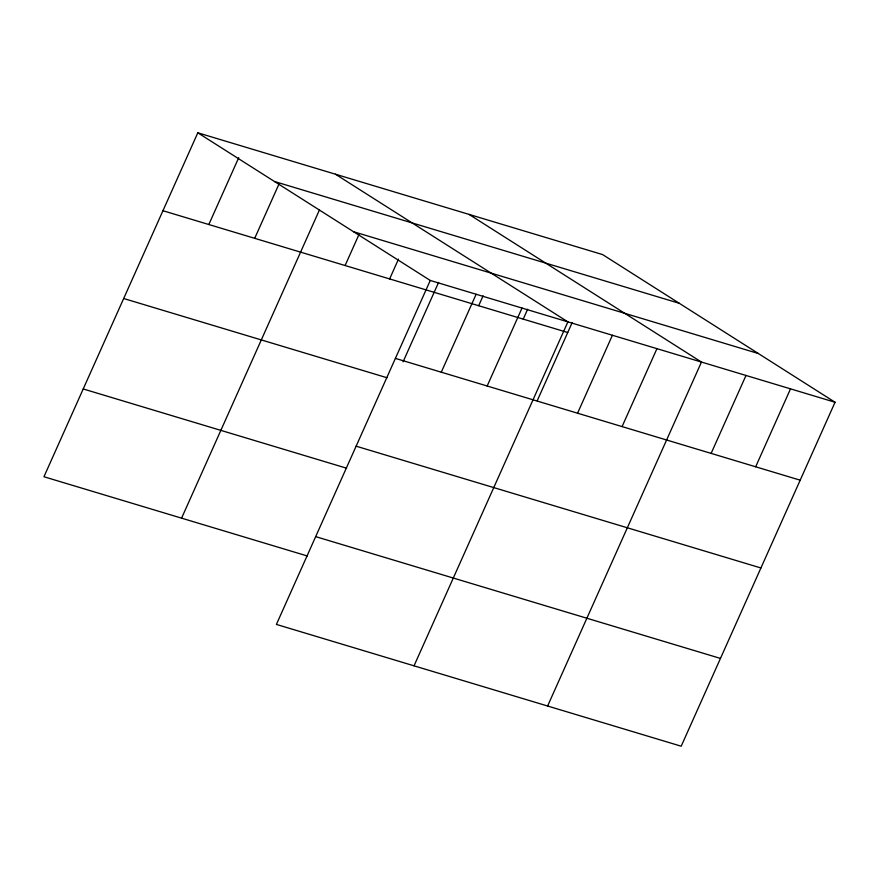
<?xml version="1.0" encoding="UTF-8"?>
<svg xmlns="http://www.w3.org/2000/svg" width="879" height="879" viewBox="0 0 879 879"><rect width="100%" height="100%" fill="white"/><g stroke="black" fill="none" stroke-linecap="round" stroke-linejoin="round"><path stroke-width="1.32" d="M197.808 132.795L430.26 280.456L276.402 624.42L681.192 746.205L835.05 402.252L602.598 254.58L197.808 132.795L43.95 476.748L307.298 555.978M208.828 224.519L238.703 157.726M254.701 238.33L279.05 183.898M181.579 518.16L319.396 210.07M345.106 265.524L358.94 234.605M389.628 278.929L398.484 259.129M403.065 361.818L438.588 282.423M441.28 372.191L476.132 294.267M478.681 305.716L483.109 295.827M487.153 386.002L522.016 308.068M523.214 319.121L527.642 309.221M414.031 665.832L567.889 321.868L335.437 174.196M537.201 400.791L572.163 322.615M577.558 413.196L612.41 335.273M622.079 426.59L656.943 348.666M547.606 706.024L701.464 362.06L469.023 214.388M711.133 453.388L745.996 375.465M755.665 466.782L790.518 388.859M274.523 181.524L679.313 303.31M353.556 231.726L758.346 353.523M430.26 280.456L835.05 402.252M162.945 210.718L567.735 332.515M395.396 358.39L800.187 480.187M123.675 298.508L387.035 377.75M356.127 446.18L760.917 567.977M83.219 388.957L346.568 468.199M315.671 536.629L720.461 658.426"/></g></svg>
